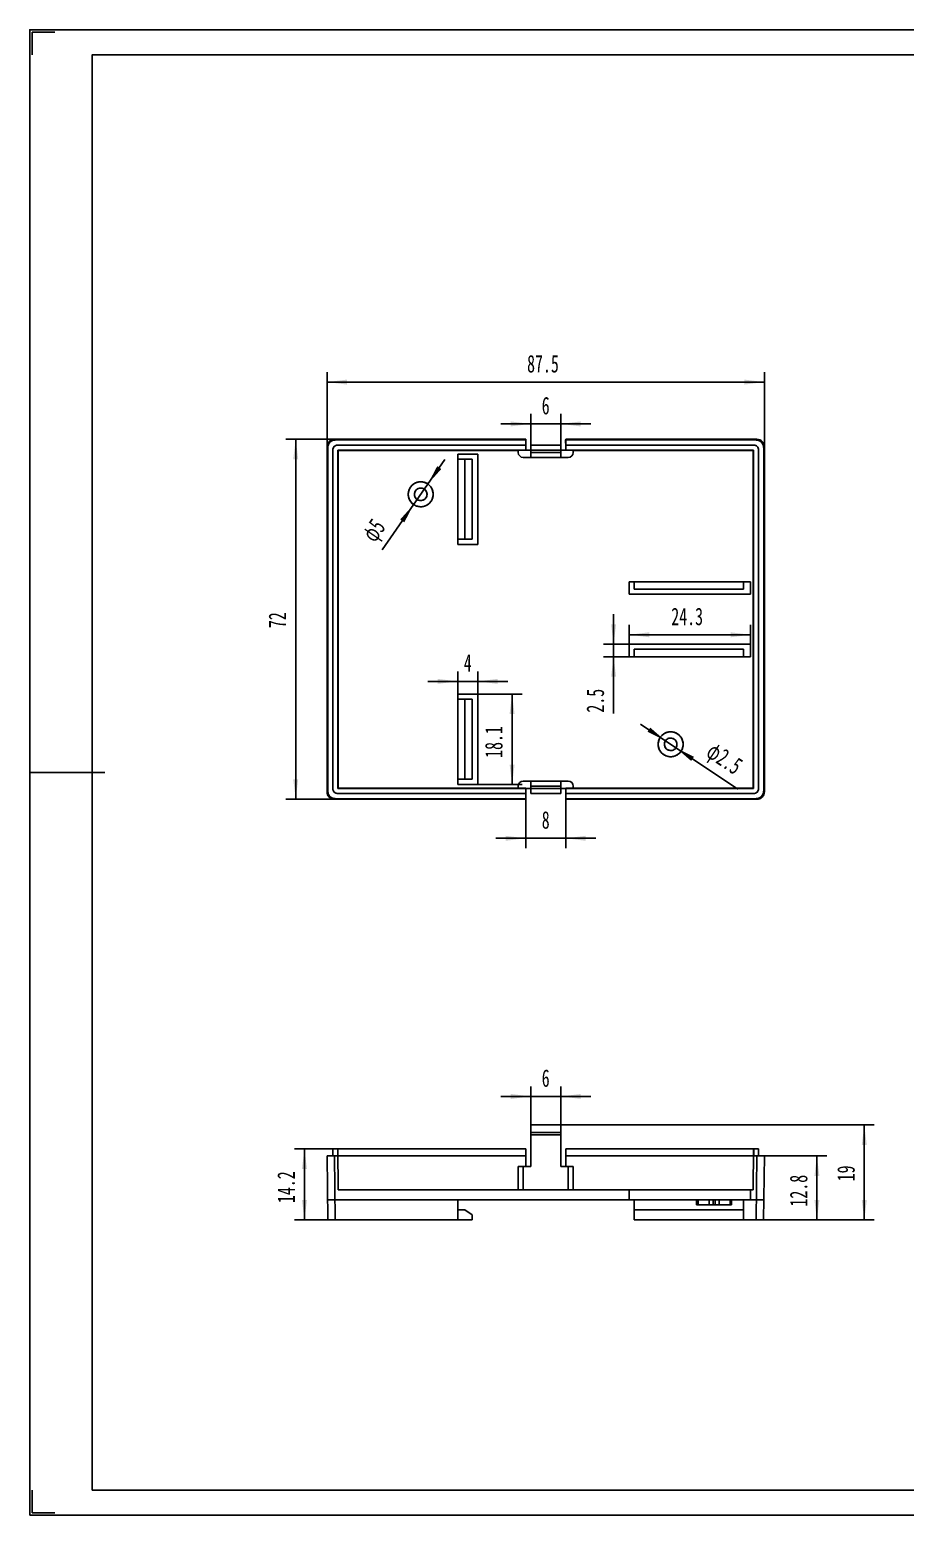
# Model space of a CAD drawing. Header units: millimetres. Extents: x 648 to 1069, y -384 to -87.
# Drawn here: x 648.3 to 823.5, y -384.1 to -87 of the extents above; entities that cross this region are included whole.
import ezdxf

# ---------------------------------------------------------------- set-up
doc = ezdxf.new("R2010")
doc.units = ezdxf.units.MM
doc.layers.get('0').update_dxf_attribs({"lineweight": 0})
for name, color, linetype, lineweight in [('CAXA4', 3, 'Continuous', 25), ('图框_内框线', 5, 'Continuous', 50), ('图框_外框线', 7, 'Continuous', 0), ('图框_角线', 5, 'Continuous', 140)]:
    doc.layers.add(name, color=color, linetype=linetype, lineweight=lineweight)
doc.styles.add('标准', font='', dxfattribs={"width": 0.667})
doc.styles.get('标准').set_extended_font_data('FangSong_GB2312')
doc.dimstyles.new('标准', dxfattribs={"dimtxt": 3.5, "dimasz": 4, "dimexe": 2, "dimexo": 0, "dimtad": 1, "dimdsep": 46, "dimtxsty": '标准', "dimcen": 0, "dimdle": 6, "dimazin": 2, "dimtfac": 1, "dimtdec": 3, "dimtmove": 0, "dimatfit": 3, "dimfxl": 0, "dimtolj": 1, "dimtzin": 0, "dimarcsym": 0})

# ---------------------------------------------------------------- blocks, each defined once
blk = doc.blocks.new('*CAXBLOCK01')
at = {"layer": 'CAXA4', "linetype": 'Continuous', "lineweight": 25}
for points in [[(707.77, -157.45), (711.77, -157.95), (711.77, -156.95)], [(795.27, -157.45), (791.27, -157.95), (791.27, -156.95)]]:
    blk.add_hatch(color=0, dxfattribs=at).paths.add_polyline_path(points, flags=0)
at = {"layer": 'CAXA4', "color": 0, "linetype": 'Continuous', "lineweight": 25}
for p, q in [((707.77, -170.39), (707.77, -155.45)), ((707.77, -157.45), (795.27, -157.45)), ((795.27, -170.39), (795.27, -155.45))]:
    blk.add_line(p, q, dxfattribs=at)
at = {"layer": 'CAXA4', "color": 0, "linetype": 'Continuous', "lineweight": 25, "insert": (747.79, -152.03), "char_height": 3.5, "attachment_point": 1, "style": '标准'}
blk.add_mtext('\\fFangSong_GB2312|b0|i0|p34;87.5', dxfattribs=at)
blk = doc.blocks.new('*CAXBLOCK12')
at = {"layer": 'CAXA4', "linetype": 'Continuous', "lineweight": 25}
for points in [[(701.5, -168.89), (702, -172.89), (701, -172.89)], [(701.5, -240.89), (702, -236.89), (701, -236.89)]]:
    blk.add_hatch(color=0, dxfattribs=at).paths.add_polyline_path(points, flags=0)
at = {"layer": 'CAXA4', "color": 0, "linetype": 'Continuous', "lineweight": 25}
for p, q in [((709.27, -168.89), (699.5, -168.89)), ((701.5, -240.89), (701.5, -168.89)), ((709.27, -240.89), (699.5, -240.89))]:
    blk.add_line(p, q, dxfattribs=at)
at = {"layer": 'CAXA4', "color": 0, "linetype": 'Continuous', "lineweight": 25, "insert": (696.08, -206.66), "char_height": 3.5, "attachment_point": 1, "rotation": 90, "style": '标准'}
blk.add_mtext('\\fFangSong_GB2312|b0|i0|p34;72', dxfattribs=at)
blk = doc.blocks.new('*CAXBLOCK23')
at = {"layer": 'CAXA4', "linetype": 'Continuous', "lineweight": 25}
for points in [[(727.94, -177.83), (730.63, -174.83), (729.81, -174.26)], [(725.09, -181.94), (723.22, -185.51), (722.4, -184.94)]]:
    blk.add_hatch(color=0, dxfattribs=at).paths.add_polyline_path(points, flags=0)
at = {"layer": 'CAXA4', "color": 0, "linetype": 'Continuous', "lineweight": 25}
blk.add_line((718.82, -190.98), (731.36, -172.91), dxfattribs=at)
at = {"layer": 'CAXA4', "color": 0, "linetype": 'Continuous', "lineweight": 25, "insert": (714.47, -187.74), "char_height": 3.5, "attachment_point": 1, "rotation": 55.2437, "style": '标准'}
blk.add_mtext('\\fFangSong_GB2312|b0|i0|p34;φ5', dxfattribs=at)
blk = doc.blocks.new('*CAXBLOCK34')
at = {"layer": 'CAXA4', "linetype": 'Continuous', "lineweight": 25}
for points in [[(744.79, -219.84), (744.29, -223.84), (745.29, -223.84)], [(744.79, -237.94), (744.29, -233.94), (745.29, -233.94)]]:
    blk.add_hatch(color=0, dxfattribs=at).paths.add_polyline_path(points, flags=0)
at = {"layer": 'CAXA4', "color": 0, "linetype": 'Continuous', "lineweight": 25}
for p, q in [((737.92, -219.84), (746.79, -219.84)), ((744.79, -219.84), (744.79, -237.94)), ((737.92, -237.94), (746.79, -237.94))]:
    blk.add_line(p, q, dxfattribs=at)
at = {"layer": 'CAXA4', "color": 0, "linetype": 'Continuous', "lineweight": 25, "insert": (739.37, -232.61), "char_height": 3.5, "attachment_point": 1, "rotation": 90, "style": '标准'}
blk.add_mtext('\\fFangSong_GB2312|b0|i0|p34;18.1', dxfattribs=at)
blk = doc.blocks.new('*CAXBLOCK45')
at = {"layer": 'CAXA4', "linetype": 'Continuous', "lineweight": 25}
for points in [[(733.92, -217.31), (729.92, -216.81), (729.92, -217.81)], [(737.92, -217.31), (741.92, -216.81), (741.92, -217.81)]]:
    blk.add_hatch(color=0, dxfattribs=at).paths.add_polyline_path(points, flags=0)
at = {"layer": 'CAXA4', "color": 0, "linetype": 'Continuous', "lineweight": 25}
for p, q in [((733.92, -219.84), (733.92, -215.31)), ((737.92, -219.84), (737.92, -215.31)), ((743.92, -217.31), (727.92, -217.31))]:
    blk.add_line(p, q, dxfattribs=at)
at = {"layer": 'CAXA4', "color": 0, "linetype": 'Continuous', "lineweight": 25, "insert": (735.12, -211.89), "char_height": 3.5, "attachment_point": 1, "style": '标准'}
blk.add_mtext('\\fFangSong_GB2312|b0|i0|p34;4', dxfattribs=at)
blk = doc.blocks.new('*CAXBLOCK56')
at = {"layer": 'CAXA4', "linetype": 'Continuous', "lineweight": 25}
for points in [[(775.48, -229.19), (772.43, -226.56), (771.87, -227.39)], [(777.56, -230.58), (781.16, -232.39), (780.61, -233.22)]]:
    blk.add_hatch(color=0, dxfattribs=at).paths.add_polyline_path(points, flags=0)
at = {"layer": 'CAXA4', "color": 0, "linetype": 'Continuous', "lineweight": 25}
blk.add_line((789.95, -238.85), (770.49, -225.86), dxfattribs=at)
at = {"layer": 'CAXA4', "color": 0, "linetype": 'Continuous', "lineweight": 25, "insert": (785.29, -229.22), "char_height": 3.5, "attachment_point": 1, "rotation": 326.2888, "style": '标准'}
blk.add_mtext('\\fFangSong_GB2312|b0|i0|p34;φ2.5', dxfattribs=at)
blk = doc.blocks.new('*CAXBLOCK67')
at = {"layer": 'CAXA4', "linetype": 'Continuous', "lineweight": 25}
for points in [[(768.22, -207.99), (772.22, -208.49), (772.22, -207.49)], [(792.52, -207.99), (788.52, -208.49), (788.52, -207.49)]]:
    blk.add_hatch(color=0, dxfattribs=at).paths.add_polyline_path(points, flags=0)
at = {"layer": 'CAXA4', "color": 0, "linetype": 'Continuous', "lineweight": 25}
for p, q in [((768.22, -209.89), (768.22, -205.99)), ((792.52, -209.89), (792.52, -205.99)), ((768.22, -207.99), (792.52, -207.99))]:
    blk.add_line(p, q, dxfattribs=at)
at = {"layer": 'CAXA4', "color": 0, "linetype": 'Continuous', "lineweight": 25, "insert": (776.64, -202.57), "char_height": 3.5, "attachment_point": 1, "style": '标准'}
blk.add_mtext('\\fFangSong_GB2312|b0|i0|p34;24.3', dxfattribs=at)
blk = doc.blocks.new('*CAXBLOCK78')
at = {"layer": 'CAXA4', "linetype": 'Continuous', "lineweight": 25}
for points in [[(765.1, -209.89), (764.6, -205.89), (765.6, -205.89)], [(765.1, -212.39), (764.6, -216.39), (765.6, -216.39)]]:
    blk.add_hatch(color=0, dxfattribs=at).paths.add_polyline_path(points, flags=0)
at = {"layer": 'CAXA4', "color": 0, "linetype": 'Continuous', "lineweight": 25}
for p, q in [((765.1, -203.89), (765.1, -223.74)), ((768.22, -209.89), (763.1, -209.89)), ((768.22, -212.39), (763.1, -212.39))]:
    blk.add_line(p, q, dxfattribs=at)
at = {"layer": 'CAXA4', "color": 0, "linetype": 'Continuous', "lineweight": 25, "insert": (759.68, -223.56), "char_height": 3.5, "attachment_point": 1, "rotation": 90, "style": '标准'}
blk.add_mtext('\\fFangSong_GB2312|b0|i0|p34;2.5', dxfattribs=at)
blk = doc.blocks.new('*CAXBLOCK89')
at = {"layer": 'CAXA4', "linetype": 'Continuous', "lineweight": 25}
for points in [[(747.52, -248.69), (743.52, -249.19), (743.52, -248.19)], [(755.52, -248.69), (759.52, -249.19), (759.52, -248.19)]]:
    blk.add_hatch(color=0, dxfattribs=at).paths.add_polyline_path(points, flags=0)
at = {"layer": 'CAXA4', "color": 0, "linetype": 'Continuous', "lineweight": 25}
for p, q in [((747.52, -240.89), (747.52, -250.69)), ((755.52, -240.89), (755.52, -250.69)), ((741.52, -248.69), (761.52, -248.69))]:
    blk.add_line(p, q, dxfattribs=at)
at = {"layer": 'CAXA4', "color": 0, "linetype": 'Continuous', "lineweight": 25, "insert": (750.72, -243.27), "char_height": 3.5, "attachment_point": 1, "rotation": 0, "style": '标准'}
blk.add_mtext('\\fFangSong_GB2312|b0|i0|p34;8', dxfattribs=at)
blk = doc.blocks.new('*CAXBLOCK910')
at = {"layer": 'CAXA4', "linetype": 'Continuous', "lineweight": 25}
for points in [[(748.52, -165.82), (744.52, -166.32), (744.52, -165.32)], [(754.52, -165.82), (758.52, -166.32), (758.52, -165.32)]]:
    blk.add_hatch(color=0, dxfattribs=at).paths.add_polyline_path(points, flags=0)
at = {"layer": 'CAXA4', "color": 0, "linetype": 'Continuous', "lineweight": 25}
for p, q in [((742.52, -165.82), (760.52, -165.82)), ((748.52, -170.04), (748.52, -163.82)), ((754.52, -170.04), (754.52, -163.82))]:
    blk.add_line(p, q, dxfattribs=at)
at = {"layer": 'CAXA4', "color": 0, "linetype": 'Continuous', "lineweight": 25, "insert": (750.72, -160.4), "char_height": 3.5, "attachment_point": 1, "style": '标准'}
blk.add_mtext('\\fFangSong_GB2312|b0|i0|p34;6', dxfattribs=at)
blk = doc.blocks.new('*CAXBLOCK1213')
at = {"layer": 'CAXA4', "linetype": 'Continuous', "lineweight": 25}
for points in [[(703.25, -310.83), (703.75, -314.83), (702.75, -314.83)], [(703.25, -325.03), (703.75, -321.03), (702.75, -321.03)]]:
    blk.add_hatch(color=0, dxfattribs=at).paths.add_polyline_path(points, flags=0)
at = {"layer": 'CAXA4', "color": 0, "linetype": 'Continuous', "lineweight": 25}
for p, q in [((708.92, -310.83), (701.25, -310.83)), ((703.25, -325.03), (703.25, -310.83)), ((707.92, -325.03), (701.25, -325.03))]:
    blk.add_line(p, q, dxfattribs=at)
at = {"layer": 'CAXA4', "color": 0, "linetype": 'Continuous', "lineweight": 25, "insert": (697.83, -321.65), "char_height": 3.5, "attachment_point": 1, "rotation": 90, "style": '标准'}
blk.add_mtext('\\fFangSong_GB2312|b0|i0|p34;14.2', dxfattribs=at)
blk = doc.blocks.new('*CAXBLOCK1314')
at = {"layer": 'CAXA4', "linetype": 'Continuous', "lineweight": 25}
for points in [[(805.78, -312.23), (806.28, -316.23), (805.28, -316.23)], [(805.78, -325.03), (806.28, -321.03), (805.28, -321.03)]]:
    blk.add_hatch(color=0, dxfattribs=at).paths.add_polyline_path(points, flags=0)
at = {"layer": 'CAXA4', "color": 0, "linetype": 'Continuous', "lineweight": 25}
for p, q in [((795.27, -312.23), (807.78, -312.23)), ((805.78, -325.03), (805.78, -312.23)), ((795.12, -325.03), (807.78, -325.03))]:
    blk.add_line(p, q, dxfattribs=at)
at = {"layer": 'CAXA4', "color": 0, "linetype": 'Continuous', "lineweight": 25, "insert": (800.36, -322.35), "char_height": 3.5, "attachment_point": 1, "rotation": 90, "style": '标准'}
blk.add_mtext('\\fFangSong_GB2312|b0|i0|p34;12.8', dxfattribs=at)
blk = doc.blocks.new('*CAXBLOCK1415')
at = {"layer": 'CAXA4', "linetype": 'Continuous', "lineweight": 25}
for points in [[(815.26, -306.03), (814.76, -310.03), (815.76, -310.03)], [(815.26, -325.03), (814.76, -321.03), (815.76, -321.03)]]:
    blk.add_hatch(color=0, dxfattribs=at).paths.add_polyline_path(points, flags=0)
at = {"layer": 'CAXA4', "color": 0, "linetype": 'Continuous', "lineweight": 25}
for p, q in [((754.52, -306.03), (817.26, -306.03)), ((815.26, -306.03), (815.26, -325.03)), ((769.22, -325.03), (817.26, -325.03))]:
    blk.add_line(p, q, dxfattribs=at)
at = {"layer": 'CAXA4', "color": 0, "linetype": 'Continuous', "lineweight": 25, "insert": (809.84, -317.3), "char_height": 3.5, "attachment_point": 1, "rotation": 90, "style": '标准'}
blk.add_mtext('\\fFangSong_GB2312|b0|i0|p34;19', dxfattribs=at)
blk = doc.blocks.new('*CAXBLOCK1516')
at = {"layer": 'CAXA4', "linetype": 'Continuous', "lineweight": 25}
for points in [[(748.52, -300.32), (744.52, -300.82), (744.52, -299.82)], [(754.52, -300.32), (758.52, -300.82), (758.52, -299.82)]]:
    blk.add_hatch(color=0, dxfattribs=at).paths.add_polyline_path(points, flags=0)
at = {"layer": 'CAXA4', "color": 0, "linetype": 'Continuous', "lineweight": 25}
for p, q in [((748.52, -306.03), (748.52, -298.32)), ((754.52, -306.03), (754.52, -298.32)), ((742.52, -300.32), (760.52, -300.32))]:
    blk.add_line(p, q, dxfattribs=at)
at = {"layer": 'CAXA4', "color": 0, "linetype": 'Continuous', "lineweight": 25, "insert": (750.72, -294.9), "char_height": 3.5, "attachment_point": 1, "style": '标准'}
blk.add_mtext('\\fFangSong_GB2312|b0|i0|p34;6', dxfattribs=at)

msp = doc.modelspace()

# ---------------------------------------------------------------- linework, layer by layer
at = {"color": 0, "linetype": 'Continuous', "lineweight": 25}
for p, q in [((709.266, -168.888), (709.416, -169.038)), ((747.516, -168.888), (709.266, -168.888)), ((733.916, -168.992), (709.369, -168.992)), ((733.916, -168.992), (747.516, -168.992)), ((747.516, -171.079), (747.516, -168.888)), ((755.516, -171.079), (755.516, -168.888)), ((755.516, -168.888), (793.766, -168.888)), ((755.516, -168.992), (771.316, -168.992)), ((793.663, -168.992), (771.316, -168.992)), ((793.616, -169.038), (793.766, -168.888)), ((707.766, -170.388), (707.766, -239.389)), ((707.766, -170.388), (707.916, -170.538)), ((707.869, -170.491), (707.869, -239.286)), ((707.916, -170.538), (707.916, -239.239)), ((708.916, -171.038), (708.916, -238.738)), ((747.516, -170.038), (709.916, -170.038)), ((709.916, -238.738), (709.916, -171.038)), ((710.012, -171.135), (709.916, -171.038)), ((709.916, -171.038), (793.116, -171.038)), ((710.012, -171.135), (710.012, -238.642)), ((746.016, -171.135), (710.012, -171.135)), ((733.916, -171.838), (737.916, -171.838)), ((733.916, -171.838), (733.916, -188.888)), ((737.916, -171.838), (737.916, -189.938)), ((746.016, -171.079), (746.016, -171.538)), ((747.516, -171.079), (746.016, -171.079)), ((748.516, -170.038), (748.516, -172.538)), ((748.516, -170.038), (754.516, -170.038)), ((748.516, -171.538), (754.516, -171.538)), ((754.516, -170.038), (754.516, -172.538)), ((793.116, -170.038), (755.516, -170.038)), ((757.016, -171.079), (755.516, -171.079)), ((757.016, -171.079), (757.016, -171.538)), ((793.02, -171.135), (757.016, -171.135)), ((793.116, -171.038), (793.02, -171.135)), ((793.02, -238.642), (793.02, -171.135)), ((793.116, -238.738), (793.116, -171.038)), ((794.116, -171.038), (794.116, -238.738)), ((795.266, -170.388), (795.116, -170.538)), ((795.163, -239.286), (795.163, -170.491)), ((795.266, -170.388), (795.266, -239.389)), ((736.816, -172.888), (733.916, -172.888)), ((735.316, -172.888), (735.316, -188.888)), ((736.816, -188.888), (736.816, -172.888)), ((756.016, -172.538), (747.016, -172.538)), ((733.916, -188.888), (733.916, -189.938)), ((736.816, -188.888), (733.916, -188.888)), ((737.916, -189.938), (733.916, -189.938)), ((768.216, -199.888), (768.216, -197.388)), ((768.216, -197.388), (792.516, -197.388)), ((769.216, -197.388), (769.216, -198.888)), ((791.116, -198.888), (769.216, -198.888)), ((791.116, -197.388), (791.116, -198.888)), ((792.516, -197.388), (792.516, -199.888)), ((792.516, -199.888), (768.216, -199.888)), ((768.216, -209.888), (792.516, -209.888)), ((768.216, -212.388), (768.216, -209.888)), ((791.116, -210.888), (769.216, -210.888)), ((769.216, -210.888), (769.216, -212.388)), ((791.116, -212.388), (791.116, -210.888)), ((792.516, -209.888), (792.516, -212.388)), ((792.516, -212.388), (768.216, -212.388)), ((733.916, -220.888), (733.916, -219.838)), ((733.916, -219.838), (737.916, -219.838)), ((737.916, -219.838), (737.916, -237.938)), ((736.816, -220.888), (733.916, -220.888)), ((733.916, -237.938), (733.916, -220.888)), ((735.316, -236.888), (735.316, -220.888)), ((736.816, -220.888), (736.816, -236.888)), ((733.916, -236.888), (736.816, -236.888)), ((747.016, -237.238), (756.016, -237.238)), ((748.516, -237.238), (748.516, -239.738)), ((754.516, -237.238), (754.516, -239.738)), ((707.766, -239.389), (707.916, -239.239)), ((709.916, -238.738), (710.012, -238.642)), ((709.916, -238.738), (793.116, -238.738)), ((709.916, -239.738), (747.516, -239.738)), ((710.012, -238.642), (746.016, -238.642)), ((737.916, -237.938), (733.916, -237.938)), ((746.016, -238.697), (746.016, -238.238)), ((746.016, -238.697), (747.516, -238.697)), ((747.516, -240.888), (747.516, -238.697)), ((748.516, -238.238), (754.516, -238.238)), ((748.516, -239.738), (754.516, -239.738)), ((757.016, -238.697), (755.516, -238.697)), ((755.516, -240.888), (755.516, -238.697)), ((793.116, -239.738), (755.516, -239.738)), ((757.016, -238.238), (757.016, -238.697)), ((757.016, -238.642), (793.02, -238.642)), ((793.02, -238.642), (793.116, -238.738)), ((795.116, -239.239), (795.266, -239.389)), ((709.266, -240.888), (709.416, -240.739)), ((709.266, -240.888), (747.516, -240.888)), ((709.369, -240.785), (733.916, -240.785)), ((733.916, -240.785), (747.525, -240.785)), ((755.516, -240.785), (771.316, -240.785)), ((793.766, -240.888), (755.516, -240.888)), ((771.316, -240.785), (793.663, -240.785)), ((793.616, -240.739), (793.766, -240.888)), ((748.516, -306.026), (748.516, -314.326)), ((754.516, -306.026), (748.516, -306.026)), ((748.516, -307.526), (754.516, -307.526)), ((748.516, -308.026), (754.516, -308.026)), ((754.516, -306.026), (754.516, -314.326)), ((708.916, -310.826), (708.916, -312.226)), ((747.516, -310.826), (708.916, -310.826)), ((709.916, -310.826), (710.012, -319.026)), ((709.916, -310.826), (709.916, -312.226)), ((747.516, -310.826), (747.516, -314.326)), ((794.116, -310.826), (755.516, -310.826)), ((755.516, -310.826), (755.516, -314.326)), ((793.116, -310.826), (793.02, -319.026)), ((793.107, -310.826), (793.107, -312.226)), ((793.127, -310.826), (793.127, -312.226)), ((794.116, -310.826), (794.116, -312.226)), ((707.766, -312.226), (707.916, -325.026)), ((724.016, -312.226), (707.766, -312.226)), ((709.266, -312.226), (709.416, -325.026)), ((729.016, -312.226), (724.016, -312.226)), ((747.516, -312.226), (729.016, -312.226)), ((746.016, -314.326), (746.016, -319.026)), ((748.516, -314.326), (746.016, -314.326)), ((747.016, -314.326), (747.016, -319.026)), ((757.016, -314.326), (754.516, -314.326)), ((774.016, -312.226), (755.516, -312.226)), ((756.016, -319.026), (756.016, -314.326)), ((757.016, -314.326), (757.016, -319.026)), ((779.016, -312.226), (774.016, -312.226)), ((795.266, -312.226), (779.016, -312.226)), ((793.616, -325.026), (793.766, -312.226)), ((795.266, -312.226), (795.116, -325.026)), ((724.016, -319.026), (710.012, -319.026)), ((729.016, -319.026), (724.016, -319.026)), ((774.016, -319.026), (729.016, -319.026)), ((768.216, -319.026), (768.216, -321.026)), ((779.016, -319.026), (774.016, -319.026)), ((793.02, -319.026), (779.016, -319.026)), ((792.516, -319.026), (792.516, -321.026)), ((733.916, -321.026), (707.868, -321.026)), ((733.916, -321.026), (733.916, -325.026)), ((733.916, -321.026), (768.216, -321.026)), ((735.316, -323.026), (733.916, -323.026)), ((736.816, -324.026), (735.316, -323.026)), ((795.164, -321.026), (768.216, -321.026)), ((769.216, -321.026), (769.216, -325.026)), ((791.116, -323.026), (769.216, -323.026)), ((781.716, -322.026), (781.716, -321.026)), ((781.716, -322.026), (788.716, -322.026)), ((782.008, -322.026), (782.008, -321.026)), ((784.223, -322.026), (784.223, -321.026)), ((785.008, -322.026), (785.008, -321.026)), ((785.424, -322.026), (785.424, -321.026)), ((786.216, -322.026), (786.216, -321.026)), ((788.424, -322.026), (788.424, -321.026)), ((788.716, -322.026), (788.716, -321.026)), ((791.116, -321.026), (791.116, -325.026)), ((707.916, -325.026), (736.816, -325.026)), ((736.816, -324.026), (736.816, -325.026)), ((795.116, -325.026), (769.216, -325.026))]:
    msp.add_line(p, q, dxfattribs=at)
for centre, radius in [((726.516, -179.888), 2.5), ((726.515, -179.889), 1.251), ((776.516, -229.888), 2.5), ((776.517, -229.888), 1.251)]:
    msp.add_circle(centre, radius, dxfattribs=at)
for centre, start, end in [((709.918, -171.04), 90.10784, 179.89216), ((793.114, -171.04), 0.10942, 90.40655), ((709.918, -238.737), 180.10784, 269.89216), ((793.114, -238.737), 270.75927, 359.89454)]:
    msp.add_arc(centre, 1.002, start, end, dxfattribs=at)
for centre, major_axis, start_param, end_param in [((709.266, -170.389), (-1.061, 1.061), 5.4978557, 7.0685149), ((709.416, -170.538), (-1.061, 1.061), 5.4978557, 7.0685149), ((793.766, -170.389), (1.061, 1.061), 5.4978557, 7.0685149), ((709.266, -239.388), (1.061, 1.061), 2.3562631, 3.9269458), ((793.766, -239.388), (1.061, -1.061), 5.4978322, 7.0685149)]:
    msp.add_ellipse(centre, major_axis=major_axis, ratio=0.9998629, start_param=start_param, end_param=end_param, dxfattribs=at)
for points, knots in [([(709.369, -168.992), (709.211, -168.992), (708.89, -169.043), (708.457, -169.271), (708.12, -169.625), (707.912, -170.046), (707.864, -170.349), (707.869, -170.491)], [0, 0, 0, 0, 0.4751888, 0.9554006, 1.4427114, 1.9169185, 2.3442224, 2.3442224, 2.3442224, 2.3442224]), ([(793.616, -169.038), (793.774, -169.038), (794.09, -169.088), (794.517, -169.306), (794.852, -169.648), (795.066, -170.068), (795.116, -170.376), (795.116, -170.525)], [0, 0, 0, 0, 0.4740208, 0.94019, 1.4146603, 1.8863514, 2.3331935, 2.3331935, 2.3331935, 2.3331935]), ([(795.163, -170.491), (795.169, -170.349), (795.124, -170.046), (794.915, -169.626), (794.578, -169.276), (794.145, -169.046), (793.824, -168.994), (793.663, -168.992)], [0, 0, 0, 0, 0.428787, 0.8989869, 1.3853783, 1.862411, 2.3443103, 2.3443103, 2.3443103, 2.3443103]), ([(708.916, -171.038), (708.916, -171.001), (708.92, -170.926), (708.939, -170.816), (708.971, -170.708), (709.014, -170.604), (709.068, -170.506), (709.133, -170.414), (709.208, -170.33), (709.292, -170.256), (709.383, -170.191), (709.482, -170.136), (709.585, -170.093), (709.693, -170.062), (709.804, -170.043), (709.879, -170.038), (709.916, -170.038)], [0, 0, 0, 0, 0.1120454, 0.2240967, 0.3361538, 0.4482168, 0.5602857, 0.6723604, 0.7844411, 0.8965276, 1.0086199, 1.1207182, 1.2328223, 1.3449323, 1.4570481, 1.5691703, 1.5691703, 1.5691703, 1.5691703]), ([(794.116, -171.038), (794.116, -171.001), (794.112, -170.926), (794.092, -170.814), (794.061, -170.706), (794.017, -170.602), (793.962, -170.503), (793.897, -170.411), (793.821, -170.327), (793.736, -170.252), (793.644, -170.187), (793.545, -170.133), (793.44, -170.091), (793.331, -170.06), (793.22, -170.042), (793.145, -170.039), (793.107, -170.038)], [0, 0, 0, 0, 0.1127681, 0.2255297, 0.3382854, 0.4510352, 0.5637789, 0.6765167, 0.7892485, 0.9019743, 1.0146942, 1.1274081, 1.240116, 1.3528179, 1.4655139, 1.5782039, 1.5782039, 1.5782039, 1.5782039]), ([(729.016, -179.888), (729.016, -179.659), (728.948, -179.191), (728.658, -178.537), (728.187, -177.981), (727.572, -177.589), (726.876, -177.38), (726.151, -177.382), (725.46, -177.589), (724.851, -177.978), (724.381, -178.528), (724.083, -179.187), (724.018, -179.666), (724.017, -179.903)], [0, 0, 0, 0, 0.6882487, 1.3989072, 2.1193413, 2.8413106, 3.5587755, 4.2706349, 4.9832052, 5.6961388, 6.4090292, 7.1236103, 7.836502, 7.836502, 7.836502, 7.836502]), ([(724.017, -179.903), (724.021, -180.141), (724.091, -180.619), (724.397, -181.274), (724.873, -181.818), (725.487, -182.2), (726.182, -182.399), (726.906, -182.393), (727.597, -182.176), (728.204, -181.78), (728.665, -181.227), (728.95, -180.579), (729.016, -180.116), (729.016, -179.888)], [0, 0, 0, 0, 0.7128511, 1.4270978, 2.1397121, 2.8531108, 3.566691, 4.2791233, 4.9946749, 5.7107831, 6.4230993, 7.1252726, 7.8072057, 7.8072057, 7.8072057, 7.8072057]), ([(725.266, -179.944), (725.265, -179.817), (725.298, -179.562), (725.439, -179.204), (725.703, -178.918), (726.037, -178.717), (726.429, -178.616), (726.842, -178.665), (727.224, -178.833), (727.531, -179.12), (727.722, -179.484), (727.766, -179.755), (727.766, -179.888)], [0, 0, 0, 0, 0.3824561, 0.7632038, 1.1348922, 1.5282867, 1.9201296, 2.3261035, 2.7505305, 3.1543609, 3.5619415, 3.9621297, 3.9621297, 3.9621297, 3.9621297]), ([(727.766, -179.888), (727.771, -180.014), (727.734, -180.274), (727.552, -180.635), (727.251, -180.917), (726.896, -181.107), (726.504, -181.156), (726.129, -181.091), (725.777, -180.93), (725.512, -180.651), (725.321, -180.32), (725.271, -180.068), (725.266, -179.944)], [0, 0, 0, 0, 0.375678, 0.7733028, 1.1894718, 1.5930045, 1.9628834, 2.3505796, 2.7237718, 3.1012237, 3.48608, 3.8569763, 3.8569763, 3.8569763, 3.8569763]), ([(779.015, -229.874), (779.011, -229.636), (778.941, -229.158), (778.635, -228.503), (778.159, -227.959), (777.545, -227.577), (776.851, -227.378), (776.126, -227.384), (775.435, -227.601), (774.828, -227.997), (774.367, -228.55), (774.083, -229.198), (774.016, -229.661), (774.016, -229.888)], [0, 0, 0, 0, 0.7128511, 1.4270978, 2.1397121, 2.8531108, 3.566691, 4.2791233, 4.9946749, 5.7107831, 6.4230993, 7.1252726, 7.8072057, 7.8072057, 7.8072057, 7.8072057]), ([(775.266, -229.888), (775.262, -229.763), (775.298, -229.503), (775.481, -229.142), (775.781, -228.86), (776.137, -228.669), (776.528, -228.621), (776.903, -228.686), (777.255, -228.847), (777.52, -229.126), (777.711, -229.457), (777.761, -229.709), (777.766, -229.833)], [0, 0, 0, 0, 0.375678, 0.7733028, 1.1894718, 1.5930045, 1.9628834, 2.3505796, 2.7237718, 3.1012237, 3.48608, 3.8569763, 3.8569763, 3.8569763, 3.8569763]), ([(774.016, -229.888), (774.016, -230.118), (774.084, -230.586), (774.374, -231.24), (774.845, -231.796), (775.461, -232.188), (776.157, -232.397), (776.881, -232.395), (777.572, -232.188), (778.181, -231.799), (778.651, -231.249), (778.949, -230.59), (779.014, -230.111), (779.015, -229.874)], [0, 0, 0, 0, 0.6882487, 1.3989072, 2.1193413, 2.8413106, 3.5587755, 4.2706349, 4.9832052, 5.6961388, 6.4090292, 7.1236103, 7.836502, 7.836502, 7.836502, 7.836502]), ([(777.766, -229.833), (777.767, -229.96), (777.734, -230.215), (777.593, -230.573), (777.329, -230.859), (776.995, -231.06), (776.603, -231.161), (776.19, -231.112), (775.808, -230.944), (775.501, -230.657), (775.31, -230.293), (775.266, -230.022), (775.266, -229.888)], [0, 0, 0, 0, 0.3824561, 0.7632038, 1.1348922, 1.5282867, 1.9201296, 2.3261035, 2.7505305, 3.1543609, 3.5619415, 3.9621297, 3.9621297, 3.9621297, 3.9621297]), ([(707.869, -239.286), (707.863, -239.428), (707.908, -239.731), (708.117, -240.151), (708.454, -240.501), (708.887, -240.731), (709.208, -240.782), (709.369, -240.785)], [0, 0, 0, 0, 0.428787, 0.8989869, 1.3853783, 1.862411, 2.3443103, 2.3443103, 2.3443103, 2.3443103]), ([(707.916, -239.239), (707.916, -239.394), (707.965, -239.705), (708.177, -240.127), (708.51, -240.466), (708.935, -240.686), (709.252, -240.739), (709.411, -240.739)], [0, 0, 0, 0, 0.4649553, 0.9284433, 1.3953976, 1.8662627, 2.341327, 2.341327, 2.341327, 2.341327]), ([(709.916, -239.738), (709.879, -239.738), (709.804, -239.734), (709.693, -239.715), (709.585, -239.684), (709.482, -239.641), (709.383, -239.586), (709.292, -239.521), (709.208, -239.447), (709.133, -239.363), (709.068, -239.271), (709.014, -239.173), (708.971, -239.069), (708.939, -238.961), (708.92, -238.851), (708.916, -238.776), (708.916, -238.738)], [0, 0, 0, 0, 0.1120454, 0.2240967, 0.3361538, 0.4482168, 0.5602857, 0.6723605, 0.7844411, 0.8965276, 1.00862, 1.1207182, 1.2328223, 1.3449323, 1.4570482, 1.5691704, 1.5691704, 1.5691704, 1.5691704]), ([(793.127, -239.738), (793.165, -239.738), (793.239, -239.733), (793.348, -239.713), (793.455, -239.681), (793.558, -239.637), (793.655, -239.582), (793.745, -239.517), (793.828, -239.442), (793.902, -239.359), (793.966, -239.268), (794.02, -239.17), (794.062, -239.067), (794.093, -238.96), (794.112, -238.85), (794.116, -238.776), (794.116, -238.738)], [0, 0, 0, 0, 0.1113096, 0.2226131, 0.3339108, 0.4452028, 0.556489, 0.6677695, 0.7790442, 0.8903132, 1.0015765, 1.112834, 1.2240857, 1.3353317, 1.446572, 1.5578065, 1.5578065, 1.5578065, 1.5578065]), ([(793.616, -240.739), (793.771, -240.739), (794.083, -240.69), (794.505, -240.477), (794.843, -240.144), (795.062, -239.722), (795.116, -239.408), (795.116, -239.252)], [0, 0, 0, 0, 0.4649553, 0.9284433, 1.3953976, 1.8662627, 2.3331164, 2.3331164, 2.3331164, 2.3331164]), ([(793.663, -240.785), (793.821, -240.785), (794.142, -240.734), (794.575, -240.506), (794.913, -240.152), (795.12, -239.731), (795.168, -239.428), (795.163, -239.286)], [0, 0, 0, 0, 0.4751888, 0.9554006, 1.4427114, 1.9169185, 2.3442224, 2.3442224, 2.3442224, 2.3442224])]:
    msp.add_open_spline(points, degree=3, knots=knots, dxfattribs=at)
for points in [[(755.507, -168.992), (755.507, -169.333), (755.511, -170.015), (755.516, -170.697), (755.516, -171.038)], [(747.016, -172.538), (746.492, -172.538), (746.016, -172.062), (746.016, -171.538)], [(757.016, -171.538), (757.016, -172.062), (756.54, -172.538), (756.016, -172.538)], [(747.016, -237.238), (746.492, -237.238), (746.016, -237.715), (746.016, -238.238)], [(756.016, -237.238), (756.54, -237.238), (757.016, -237.715), (757.016, -238.238)], [(747.516, -239.738), (734.983, -239.738), (722.449, -239.762), (709.916, -239.738)], [(747.525, -240.785), (747.525, -240.444), (747.521, -239.762), (747.516, -239.08), (747.516, -238.738)]]:
    msp.add_open_spline(points, degree=3, dxfattribs=at)
at = {"layer": '图框_内框线', "color": 0, "linetype": 'Continuous', "lineweight": 25}
for points in [[(660.779, -379.088), (1063.931, -379.088), (1063.931, -91.98), (660.779, -91.98), (660.779, -379.088)], [(648.274, -235.534), (663.28, -235.534)]]:
    msp.add_lwpolyline(points, dxfattribs=at)
at = {"layer": '图框_外框线', "color": 0, "linetype": 'Continuous', "lineweight": 25}
msp.add_lwpolyline([(648.274, -384.09), (1068.933, -384.09), (1068.933, -86.978), (648.274, -86.978), (648.274, -384.09)], dxfattribs=at)
at = {"layer": '图框_角线', "color": 0, "linetype": 'Continuous', "lineweight": 25}
for points in [[(648.775, -91.98), (648.775, -87.478), (653.276, -87.478)], [(653.276, -383.59), (648.775, -383.59), (648.775, -379.088)]]:
    msp.add_lwpolyline(points, dxfattribs=at)

# ---------------------------------------------------------------- dimensions: what is measured, and where the dimension line sits
at = {"layer": 'CAXA4'}
for base, p1, p2, text, picture, middle in [((751.516, -157.452), (707.766, -170.388), (795.266, -170.388), '\\fFangSong_GB2312;87.5', '*CAXBLOCK01', (751.516, -154.43)), ((751.516, -165.82), (748.516, -170.038), (754.516, -170.038), '\\fFangSong_GB2312;6', '*CAXBLOCK910', (751.516, -162.798)), ((780.366, -207.995), (768.216, -209.888), (792.516, -209.888), '\\fFangSong_GB2312;24.3', '*CAXBLOCK67', (780.366, -204.972)), ((735.916, -217.312), (737.916, -219.838), (733.916, -219.838), '\\fFangSong_GB2312;4', '*CAXBLOCK45', (735.916, -214.29)), ((751.516, -300.324), (748.516, -306.026), (754.516, -306.026), '\\fFangSong_GB2312;6', '*CAXBLOCK1516', (751.516, -297.301))]:
    dim = msp.add_linear_dim(base=base, p1=p1, p2=p2, text=text, dimstyle='标准', dxfattribs=at)
    dim.commit()
    dim.dimension.update_dxf_attribs({"geometry": picture, "text_midpoint": middle})
for base, p1, p2, angle, text, picture, middle in [((701.501, -204.888), (709.266, -240.888), (709.266, -168.888), 90, '\\fFangSong_GB2312;72', '*CAXBLOCK12', (698.478, -204.888)), ((765.097, -220.812), (768.216, -209.888), (768.216, -212.388), 90, '\\fFangSong_GB2312;2.5', '*CAXBLOCK78', (762.074, -220.812)), ((744.787, -228.888), (737.916, -219.838), (737.916, -237.938), 90, '\\fFangSong_GB2312;18.1', '*CAXBLOCK34', (741.764, -228.888)), ((751.516, -248.689), (747.516, -240.888), (755.516, -240.888), 180, '\\fFangSong_GB2312;8', '*CAXBLOCK89', (751.516, -245.666)), ((815.258, -315.526), (754.516, -306.026), (769.216, -325.026), 270, '\\fFangSong_GB2312;19', '*CAXBLOCK1415', (812.235, -315.526)), ((703.251, -317.926), (707.916, -325.026), (708.916, -310.826), 90, '\\fFangSong_GB2312;14.2', '*CAXBLOCK1213', (700.228, -317.926)), ((805.776, -318.626), (795.116, -325.026), (795.266, -312.226), 270, '\\fFangSong_GB2312;12.8', '*CAXBLOCK1314', (802.754, -318.626))]:
    dim = msp.add_linear_dim(base=base, p1=p1, p2=p2, angle=angle, text=text, dimstyle='标准', dxfattribs=at)
    dim.commit()
    dim.dimension.update_dxf_attribs({"geometry": picture, "text_midpoint": middle})
for p1, p2, text, picture, middle in [((727.941, -177.835), (725.091, -181.942), '\\fFangSong_GB2312;φ5', '*CAXBLOCK23', (717.905, -186.996)), ((775.476, -229.193), (777.558, -230.582), '\\fFangSong_GB2312;φ2.5', '*CAXBLOCK56', (787.719, -233.728))]:
    dim = msp.add_diameter_dim_2p(p1=p1, p2=p2, text=text, dimstyle='标准', dxfattribs=at)
    dim.commit()
    dim.dimension.update_dxf_attribs({"geometry": picture, "text_midpoint": middle})

doc.saveas('drawing.dxf')
